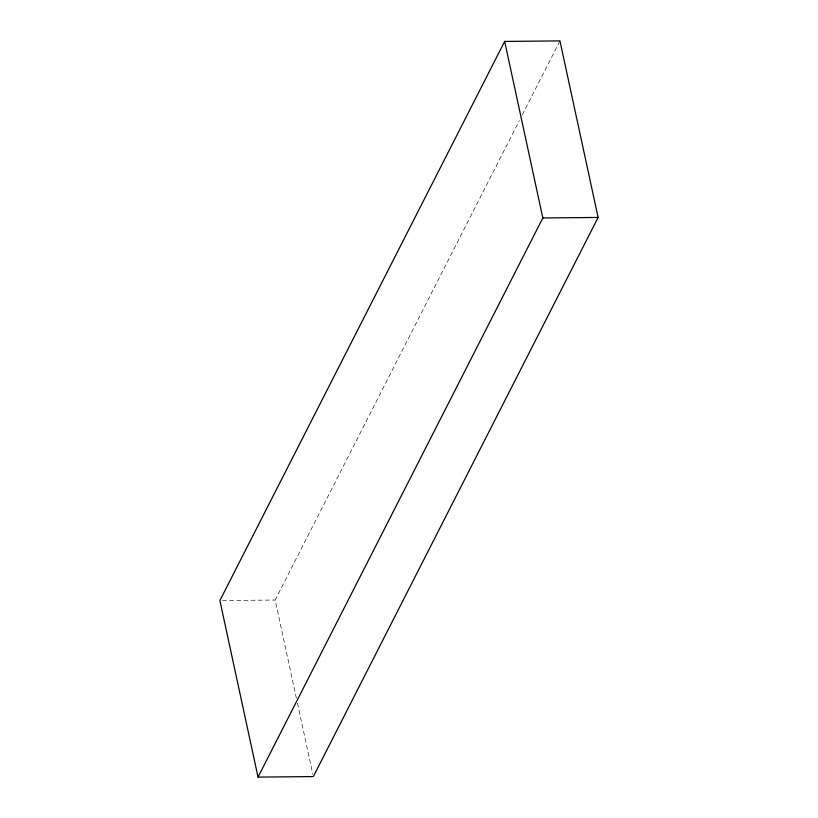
<?xml version="1.0" encoding="UTF-8"?>
<svg xmlns="http://www.w3.org/2000/svg" width="818" height="818" viewBox="0 0 818 818"><rect width="100%" height="100%" fill="white"/><g stroke="black" fill="none" stroke-linecap="round" stroke-linejoin="round"><path stroke-width="0.61" stroke-dasharray="4.09 3.07" d="M296.392 698.245L275.165 600.034L519.348 120.614M522.242 114.919L559.952 40.9M222.394 600.535L275.165 600.034M297.476 703.224L312.793 774.094"/><path stroke-width="1.23" d="M504.665 41.421L219.878 600.555L258.048 777.1L313.335 776.579L598.122 217.445L559.952 40.9L504.665 41.421L542.835 217.966L258.048 777.1M542.835 217.966L598.122 217.445"/></g></svg>
